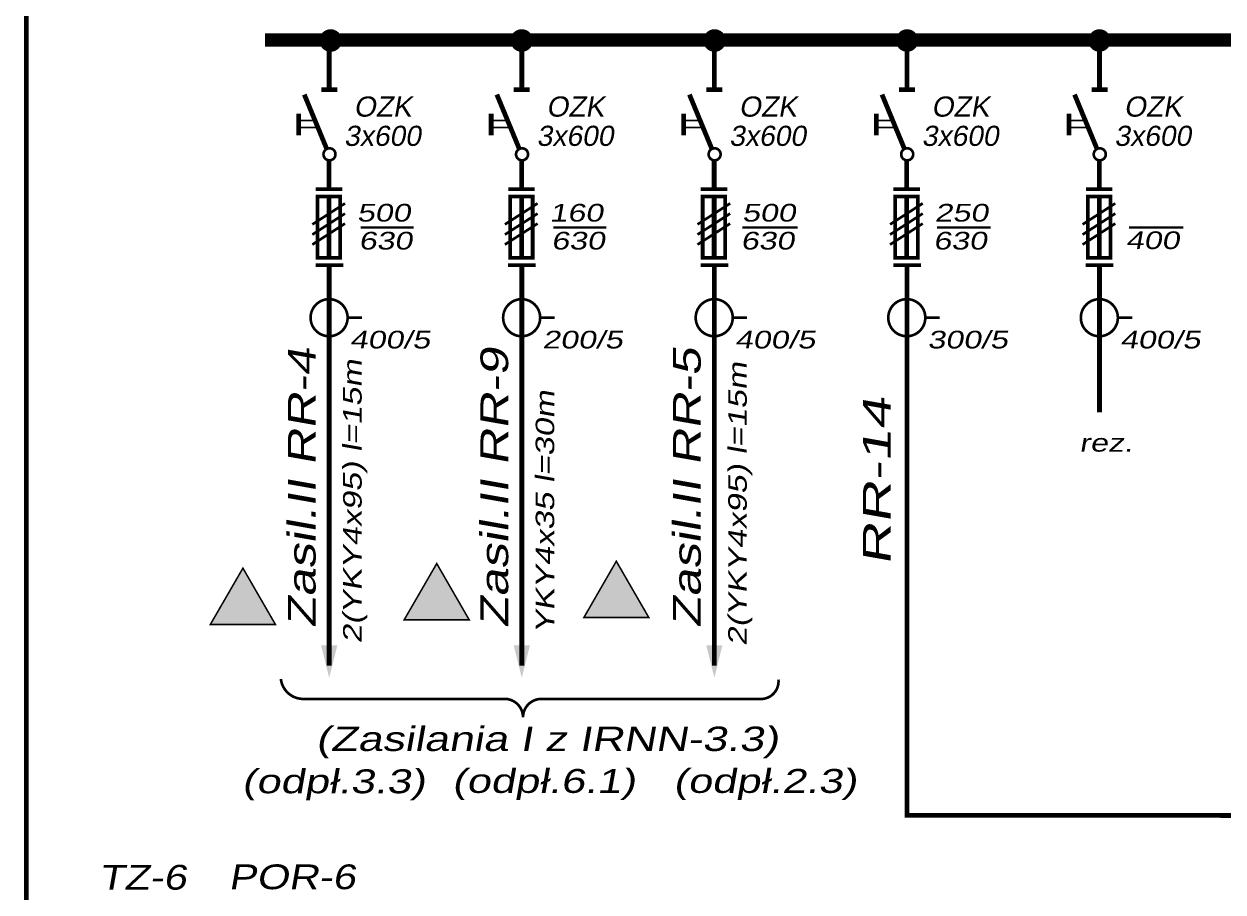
# Model space of a CAD drawing. Header units: millimetres. Extents: x 649 to 1239, y -5 to 425.
# Drawn here: x 900.2 to 1035.8, y 179.7 to 277.9 of the extents above; entities that cross this region are included whole.
import ezdxf

# ---------------------------------------------------------------- set-up
doc = ezdxf.new("R2010")
doc.units = ezdxf.units.MM
doc.layers.add('Ideowy', color=7, linetype='Continuous')
doc.layers.add('napięcie zwrotne', color=2, linetype='Continuous')
doc.styles.add('styl1', font='arial.ttf', dxfattribs={"width": 0.8, "oblique": 10, "height": 2.8})

msp = doc.modelspace()

# ---------------------------------------------------------------- linework, layer by layer
at = {"color": 7, "const_width": 0.54}
msp.add_lwpolyline([(900.49, 2.69), (900.49, 284.09)], dxfattribs=at)
for points, const_width in [([(927.48, 276.08), (1118.06, 276.08)], 1.5), ([(934.74, 275.79), (934.74, 270.47)], 0.54), ([(956.52, 275.79), (956.52, 270.47)], 0.54), ([(978.3, 275.79), (978.3, 270.47)], 0.54), ([(1000.08, 275.79), (1000.08, 270.47)], 0.54), ([(1021.86, 275.79), (1021.86, 270.47)], 0.54), ([(934.49, 263.69), (931.92, 269.91)], 0.54), ([(935.65, 270.47), (933.84, 270.47)], 0.54), ([(956.27, 263.69), (953.7, 269.91)], 0.54), ([(957.43, 270.47), (955.62, 270.47)], 0.54), ([(978.05, 263.69), (975.48, 269.91)], 0.54), ([(979.21, 270.47), (977.4, 270.47)], 0.54), ([(999.83, 263.69), (997.26, 269.91)], 0.54), ([(1000.99, 270.47), (999.18, 270.47)], 0.54), ([(1021.61, 263.69), (1019.04, 269.91)], 0.54), ([(1022.77, 270.47), (1020.96, 270.47)], 0.54), ([(931.28, 267.75), (931.28, 265.3)], 0.54), ([(953.06, 267.75), (953.06, 265.3)], 0.54), ([(974.84, 267.75), (974.84, 265.3)], 0.54), ([(996.62, 267.75), (996.62, 265.3)], 0.54), ([(1018.4, 267.75), (1018.4, 265.3)], 0.54), ([(933.18, 266.96), (931.28, 266.96)], 0.18), ([(933.51, 266.18), (931.28, 266.18)], 0.18), ([(954.96, 266.96), (953.06, 266.96)], 0.18), ([(955.29, 266.18), (953.06, 266.18)], 0.18), ([(976.74, 266.96), (974.84, 266.96)], 0.18), ([(977.07, 266.18), (974.84, 266.18)], 0.18), ([(998.52, 266.96), (996.62, 266.96)], 0.18), ([(998.85, 266.18), (996.62, 266.18)], 0.18), ([(1020.3, 266.96), (1018.4, 266.96)], 0.18), ([(1020.63, 266.18), (1018.4, 266.18)], 0.18), ([(934.72, 262.48), (934.72, 259.21)], 0.54), ([(956.5, 262.48), (956.5, 259.21)], 0.54), ([(978.28, 262.48), (978.28, 259.21)], 0.54), ([(1000.06, 262.48), (1000.06, 259.21)], 0.54), ([(1021.84, 262.48), (1021.84, 259.21)], 0.54), ([(933.21, 259.21), (936.21, 259.21)], 0.42), ([(934.72, 259.36), (934.72, 259.21)], 0.54), ([(954.99, 259.21), (957.99, 259.21)], 0.42), ([(956.5, 259.36), (956.5, 259.21)], 0.54), ([(976.77, 259.21), (979.77, 259.21)], 0.42), ([(978.28, 259.36), (978.28, 259.21)], 0.54), ([(998.55, 259.21), (1001.55, 259.21)], 0.42), ([(1000.06, 259.36), (1000.06, 259.21)], 0.54), ([(1020.33, 259.21), (1023.33, 259.21)], 0.42), ([(1021.84, 259.36), (1021.84, 259.21)], 0.54), ([(932.83, 255.22), (936.53, 257.6)], 0.3), ([(934.72, 258.38), (934.72, 251.44)], 0.54), ([(954.61, 255.22), (958.31, 257.6)], 0.3), ([(956.5, 258.38), (956.5, 251.44)], 0.54), ([(976.39, 255.22), (980.09, 257.6)], 0.3), ([(978.28, 258.38), (978.28, 251.44)], 0.54), ([(998.17, 255.22), (1001.87, 257.6)], 0.3), ([(1000.06, 258.38), (1000.06, 251.44)], 0.54), ([(1019.95, 255.22), (1023.65, 257.6)], 0.3), ([(1021.84, 258.38), (1021.84, 251.44)], 0.54), ([(932.83, 254.07), (936.53, 256.45)], 0.3), ([(954.61, 254.07), (958.31, 256.45)], 0.3), ([(976.39, 254.07), (980.09, 256.45)], 0.3), ([(998.17, 254.07), (1001.87, 256.45)], 0.3), ([(1019.95, 254.07), (1023.65, 256.45)], 0.3), ([(932.83, 252.94), (936.53, 255.32)], 0.3), ([(938.31, 254.88), (944.3, 254.88)], 0.25), ([(954.61, 252.94), (958.31, 255.32)], 0.3), ([(960.09, 254.88), (966.07, 254.88)], 0.25), ([(976.39, 252.94), (980.09, 255.32)], 0.3), ([(981.45, 254.88), (987.72, 254.88)], 0.25), ([(998.17, 252.94), (1001.87, 255.32)], 0.3), ([(1003.48, 254.88), (1009.56, 254.88)], 0.25), ([(1019.95, 252.94), (1023.65, 255.32)], 0.3), ([(1025.19, 254.88), (1031.36, 254.88)], 0.25), ([(933.19, 250.6), (936.32, 250.6)], 0.42), ([(934.74, 250.6), (934.74, 232.36)], 0.54), ([(954.97, 250.6), (958.1, 250.6)], 0.42), ([(956.52, 250.6), (956.52, 232.36)], 0.54), ([(976.75, 250.6), (979.88, 250.6)], 0.42), ([(978.3, 250.6), (978.3, 232.36)], 0.54), ([(998.53, 250.6), (1001.66, 250.6)], 0.42), ([(1000.08, 250.6), (1000.08, 188.16)], 0.54), ([(1020.31, 250.6), (1023.44, 250.6)], 0.42), ([(1021.86, 250.6), (1021.86, 233.97)], 0.54), ([(936.82, 244.67), (938.45, 244.67)], 0.3), ([(958.6, 244.67), (960.23, 244.67)], 0.3), ([(980.38, 244.67), (982.01, 244.67)], 0.3), ([(1002.16, 244.67), (1003.79, 244.67)], 0.3), ([(1023.94, 244.67), (1025.57, 244.67)], 0.3), ([(934.74, 232.36), (934.74, 205.3)], 0.54), ([(956.52, 232.36), (956.52, 205.3)], 0.54), ([(978.3, 232.36), (978.3, 205.3)], 0.54), ([(936.93, 201.55), (931.85, 201.55)], 0.3), ([(936.93, 201.55), (954.46, 201.55)], 0.3), ([(958.51, 201.55), (963.22, 201.55)], 0.3), ([(963.22, 201.55), (983.76, 201.55)], 0.3), ([(999.82, 188.38), (1037.49, 188.37)], 0.54)]:
    msp.add_lwpolyline(points, dxfattribs=dict(const_width=const_width))
at = {"const_width": 0.3}
for points in [[(934.09, 263.15, 1), (935.45, 263.15, 1)], [(955.87, 263.15, 1), (957.23, 263.15, 1)], [(977.65, 263.15, 1), (979.01, 263.15, 1)], [(999.43, 263.15, 1), (1000.79, 263.15, 1)], [(1021.21, 263.15, 1), (1022.57, 263.15, 1)], [(932.63, 244.67, 1), (936.82, 244.67, 1)], [(954.41, 244.67, 1), (958.6, 244.67, 1)], [(976.19, 244.67, 1), (980.38, 244.67, 1)], [(997.97, 244.67, 1), (1002.16, 244.67, 1)], [(1019.75, 244.67, 1), (1023.94, 244.67, 1)]]:
    msp.add_lwpolyline(points, format="xyb", close=True, dxfattribs=at)
at = {"color": 7, "const_width": 0.18}
for points in [[(943.22, 210.5), (950.57, 210.5), (946.9, 216.86)], [(963.54, 210.75), (970.89, 210.75), (967.21, 217.12)], [(921.3, 209.98), (928.65, 209.98), (924.98, 216.34)]]:
    msp.add_lwpolyline(points, close=True, dxfattribs=at)
at = {"const_width": 0.3}
for points in [[(929.27, 203.8, 0.395106), (931.95, 201.55)], [(983.34, 201.55, 0.476237), (985.55, 203.74)], [(956.66, 199.45, 0.441638), (954.39, 201.55)], [(958.93, 201.55, 0.441638), (956.66, 199.45)]]:
    msp.add_lwpolyline(points, format="xyb", dxfattribs=at)
for points in [[(934.74, 203.94), (933.82, 207.63), (935.66, 207.63)], [(956.52, 203.94), (955.6, 207.63), (957.44, 207.63)], [(978.3, 203.94), (977.38, 207.63), (979.22, 207.63)]]:
    msp.add_solid(points)
at = {"layer": 'Ideowy', "color": 7, "lineweight": 25, "const_width": 1.15}
for points in [[(934.2, 276.02, 1), (935.6, 276.02, 1)], [(955.81, 276.02, 1), (957.22, 276.02, 1)], [(977.62, 276.02, 1), (979.03, 276.02, 1)], [(999.4, 276.02, 1), (1000.8, 276.02, 1)], [(1021.16, 276.02, 1), (1022.56, 276.02, 1)]]:
    msp.add_lwpolyline(points, format="xyb", close=True, dxfattribs=at)
at = {"layer": 'napięcie zwrotne', "color": 7, "const_width": 0.42}
for points in [[(933.42, 258.38), (935.97, 258.38), (935.97, 251.44), (933.42, 251.44)], [(955.2, 258.38), (957.75, 258.38), (957.75, 251.44), (955.2, 251.44)], [(976.98, 258.38), (979.53, 258.38), (979.53, 251.44), (976.98, 251.44)], [(998.76, 258.38), (1001.31, 258.38), (1001.31, 251.44), (998.76, 251.44)], [(1020.54, 258.38), (1023.09, 258.38), (1023.09, 251.44), (1020.54, 251.44)]]:
    msp.add_lwpolyline(points, close=True, dxfattribs=at)
at = {"layer": 'napięcie zwrotne', "color": 2}
for points in [[(963.54, 210.75), (970.89, 210.75), (967.21, 217.12)], [(921.3, 209.98), (928.65, 209.98), (924.98, 216.34)], [(943.22, 210.5), (950.57, 210.5), (946.9, 216.86)]]:
    msp.add_solid(points, dxfattribs=at)

# ---------------------------------------------------------------- texts
at = {"color": 7, "style": 'styl1', "oblique": 10}
for s, p in [('OZK', (937.51, 267.41)), ('OZK', (959.29, 267.41)), ('OZK', (981.07, 267.41)), ('OZK', (1002.85, 267.41)), ('OZK', (1024.62, 267.41)), ('3x600', (936.41, 264.1)), ('3x600', (958.19, 264.1)), ('3x600', (979.97, 264.1)), ('3x600', (1001.75, 264.1)), ('3x600', (1023.53, 264.1))]:
    msp.add_text(s, height=2.28, dxfattribs=at).set_placement(p)
at = {"color": 7, "style": 'styl1', "oblique": 10, "width": 1.3}
for s, p in [('500', (937.87, 255.54)), ('160', (959.65, 255.54)), ('500', (981.43, 255.54)), ('250', (1003.21, 255.54)), ('630', (938.07, 252.38)), ('630', (959.85, 252.38)), ('630', (981.28, 252.38)), ('630', (1003.06, 252.38)), ('400', (1024.84, 252.43)), ('400/5', (937.06, 241.19)), ('200/5', (958.84, 241.19)), ('400/5', (980.62, 241.19)), ('300/5', (1002.4, 241.19)), ('400/5', (1024.18, 241.19)), ('rez.', (1019.57, 229.52))]:
    msp.add_text(s, height=2, dxfattribs=at).set_placement(p)
at = {"color": 0, "style": 'styl1', "oblique": 10}
for s, width, p in [('Zasil.II RR-4', 1.3, (933.2, 209.59)), ('Zasil.II RR-9', 1.3, (954.98, 209.59)), ('Zasil.II RR-5', 1.3, (976.76, 209.59)), ('RR-14', 1.5, (998.23, 216.66))]:
    msp.add_text(s, height=3.135, rotation=90, dxfattribs=dict(at, width=width)).set_placement(p)
at = {"color": 7, "style": 'styl1', "oblique": 10, "width": 1.3}
for s, p in [('2(YKY4x95) l=15m', (938.41, 207.82)), ('2(YKY4x95) l=15m', (981.97, 207.53)), ('YKY4x35 l=30m', (960.19, 208.98))]:
    msp.add_text(s, height=2.1, rotation=90, dxfattribs=at).set_placement(p)
at = {"color": 0, "style": 'styl1', "oblique": 10, "width": 1.3}
for s, height, p in [('(Zasilania I z IRNN-3.3)', 2.7588, (933.21, 195.66)), ('(odpł.3.3)', 2.706, (924.83, 190.88)), ('(odpł.6.1)', 2.706, (948.61, 190.92)), ('(odpł.2.3)', 2.706, (973.64, 190.92))]:
    msp.add_text(s, height=height, dxfattribs=at).set_placement(p)
at = {"color": 6, "style": 'styl1', "oblique": 10, "width": 1.2}
for s, p in [('TZ-6', (908.66, 179.98)), ('POR-6', (923.35, 180.03))]:
    msp.add_text(s, height=2.8, dxfattribs=at).set_placement(p)

doc.saveas('drawing.dxf')
